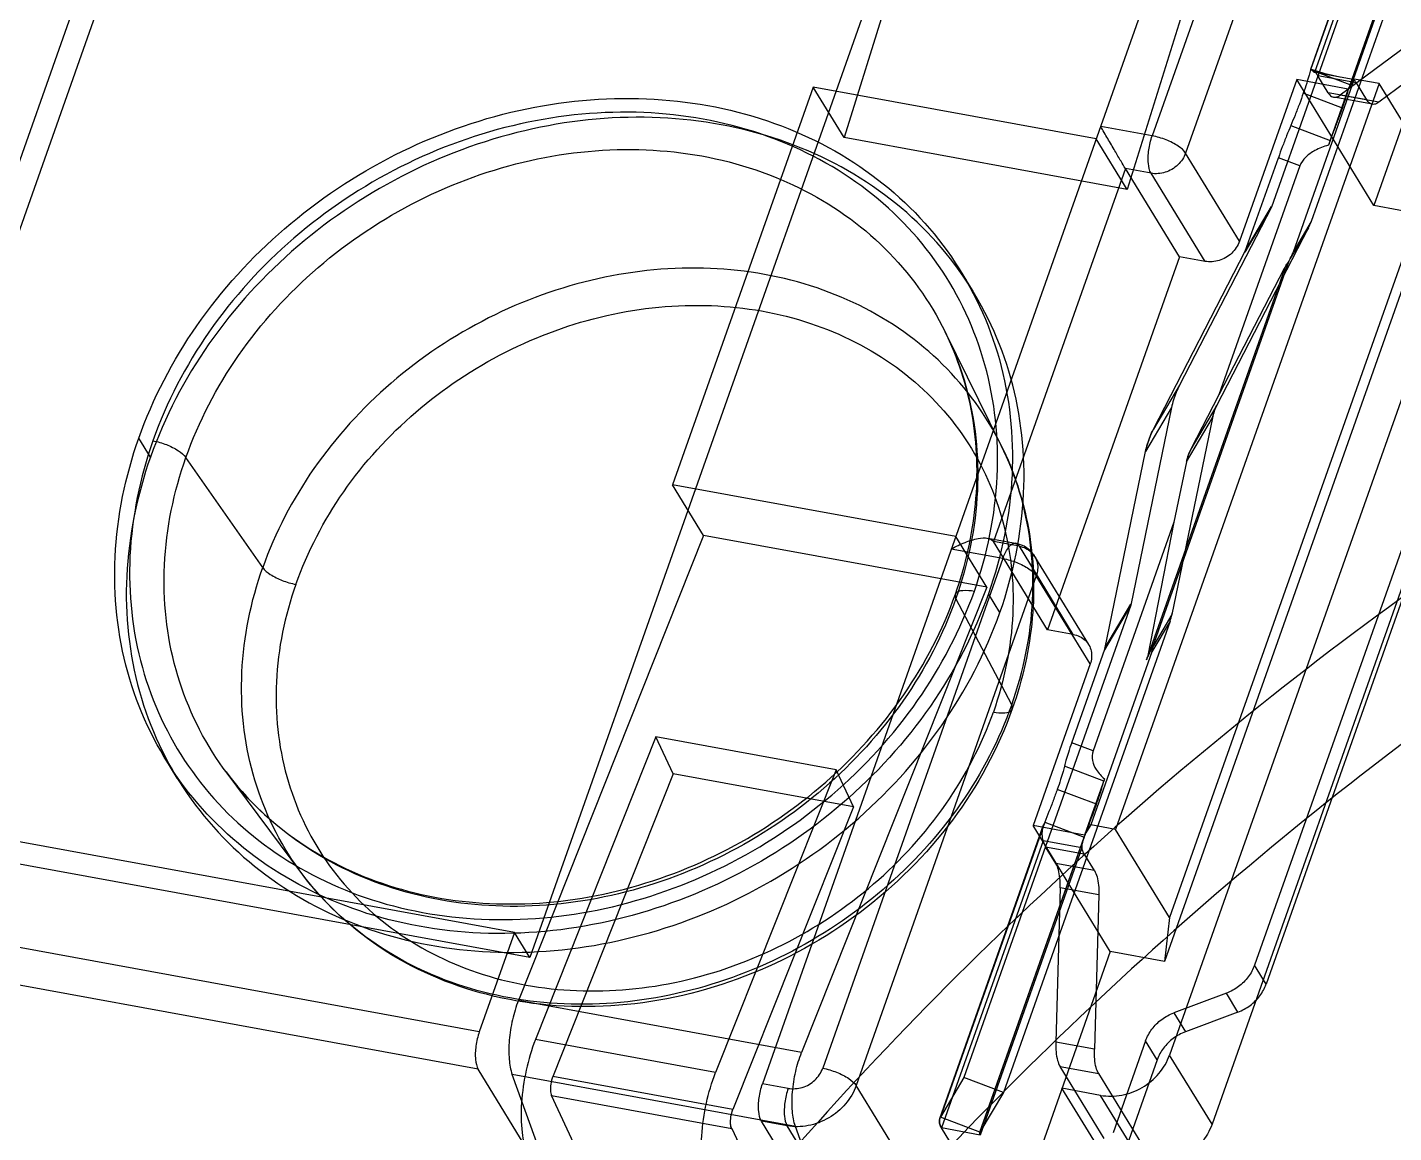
# Model space of a CAD drawing. Header units: millimetres. Extents: x 0 to 594, y 0 to 420.
# Drawn here: x 394.38 to 399.212, y 61.213 to 65.123 of the extents above; entities that cross this region are included whole.
import ezdxf

# ---------------------------------------------------------------- set-up
doc = ezdxf.new("R2010")
doc.units = ezdxf.units.MM
doc.header["$LTSCALE"] = 32.67
doc.layers.get('0').update_dxf_attribs({"linetype": 'CONTINUOUS'})

msp = doc.modelspace()

# ---------------------------------------------------------------- linework, layer by layer
at = {"color": 7, "linetype": 'CONTINUOUS'}
for p, q in [((395.223, 66.8732), (393.6074, 62.2993)), ((398.8438, 66.6641), (396.9796, 61.3865)), ((398.9948, 66.5428), (398.3579, 64.7396)), ((397.8297, 66.5311), (397.2683, 64.7332)), ((399.1132, 66.4816), (398.4762, 64.6784)), ((397.7725, 66.4065), (396.1569, 61.8326)), ((398.8313, 66.3477), (398.2699, 64.5499)), ((399.3698, 66.158), (398.7795, 64.4868)), ((399.5096, 66.1046), (398.9203, 64.4362)), ((399.2867, 66.0177), (398.9179, 64.9736)), ((399.291, 65.9797), (398.9322, 64.964)), ((399.0577, 64.9202), (399.4265, 65.9642)), ((399.4276, 65.9547), (399.0688, 64.939)), ((399.5768, 65.7242), (399.1419, 64.4927)), ((394.6092, 65.379), (394.1121, 63.9717)), ((399.2635, 65.0621), (399.023, 64.8832)), ((399.4, 65.0371), (399.1596, 64.8582)), ((399.0577, 64.9202), (398.9179, 64.9736)), ((399.0688, 64.939), (398.9322, 64.964)), ((399.0805, 64.9265), (398.9439, 64.9515)), ((398.9804, 64.8918), (398.9439, 64.9515)), ((397.1587, 64.9123), (396.6616, 63.505)), ((398.1603, 64.729), (397.1587, 64.9123)), ((397.2683, 64.7332), (397.1587, 64.9123)), ((399.1605, 64.9245), (398.2284, 62.2857)), ((398.8691, 64.9383), (398.6672, 64.3665)), ((399.0725, 64.9406), (398.856, 64.3277)), ((399.0512, 64.9049), (398.8691, 64.9383)), ((399.1419, 64.4927), (398.8691, 64.9383)), ((399.0512, 64.9049), (398.9811, 64.7065)), ((399.0554, 64.9131), (399.0512, 64.9049)), ((399.0512, 64.9049), (399.0557, 64.913)), ((399.0557, 64.913), (399.0725, 64.9406)), ((399.0725, 64.9406), (399.0561, 64.9129)), ((399.0561, 64.9129), (399.0577, 64.9202)), ((399.1605, 64.9245), (399.0725, 64.9406)), ((399.117, 64.8668), (399.0805, 64.9265)), ((399.3515, 64.6126), (399.1605, 64.9245)), ((399.0305, 64.8376), (398.8924, 64.8904)), ((399.117, 64.8668), (398.9804, 64.8918)), ((399.1596, 64.8582), (399.023, 64.8832)), ((398.3579, 64.7396), (398.1758, 64.773)), ((398.8483, 64.7763), (398.9876, 64.723)), ((398.2699, 64.5499), (397.2683, 64.7332)), ((398.2699, 64.5499), (398.1603, 64.729)), ((399.5693, 64.7422), (398.4197, 61.4877)), ((398.6672, 64.3665), (398.4762, 64.6784)), ((398.6873, 64.3311), (398.8042, 64.6622)), ((398.88, 64.6332), (398.8042, 64.6622)), ((398.2631, 64.6238), (397.797, 63.3044)), ((398.3541, 64.6071), (398.2631, 64.6238)), ((398.454, 64.3119), (398.2631, 64.6238)), ((399.3515, 64.6126), (398.4194, 61.9738)), ((398.88, 64.6332), (398.594, 63.8235)), ((398.545, 64.2952), (398.3541, 64.6071)), ((398.7795, 64.4868), (398.4543, 63.857)), ((399.7193, 64.4972), (398.5697, 61.2427)), ((398.7781, 64.4841), (398.6859, 64.3285)), ((398.6883, 64.3339), (398.7805, 64.4896)), ((399.3335, 64.4576), (399.1419, 64.4927)), ((399.3335, 64.4576), (398.4014, 61.8188)), ((398.5864, 63.7861), (398.9108, 64.4143)), ((398.9108, 64.4143), (398.8464, 64.3056)), ((398.9203, 64.4362), (398.856, 64.3277)), ((398.3621, 63.7013), (398.6873, 64.3311)), ((398.454, 64.3119), (397.9879, 62.9925)), ((398.8322, 64.2849), (398.3381, 62.8861)), ((398.8418, 64.2967), (398.365, 62.9468)), ((398.545, 64.2952), (398.454, 64.3119)), ((398.8253, 64.2699), (398.594, 63.8235)), ((398.8364, 64.2886), (398.8253, 64.2699)), ((398.8418, 64.2967), (398.8364, 64.2886)), ((398.8464, 64.3056), (398.8418, 64.2967)), ((399.478, 63.9511), (398.72, 61.8054)), ((399.5189, 63.8843), (398.7609, 61.7385)), ((398.4543, 63.857), (398.3621, 63.7013)), ((398.594, 63.8235), (398.4948, 63.6315)), ((398.587, 63.7871), (398.4948, 63.6315)), ((398.4265, 63.7785), (398.2824, 63.0794)), ((398.4265, 63.7785), (398.3343, 63.6228)), ((398.5711, 63.7423), (398.4276, 63.0462)), ((398.4789, 63.5866), (398.5711, 63.7423)), ((394.8149, 63.6031), (394.7739, 63.67)), ((395.2123, 63.212), (394.9406, 63.6018)), ((398.1902, 62.9237), (398.3343, 63.6228)), ((398.4789, 63.5866), (398.435, 63.3734)), ((397.6632, 63.3216), (396.6616, 63.505)), ((396.7712, 63.3259), (396.6616, 63.505)), ((398.435, 63.3734), (398.149, 62.5637)), ((398.435, 63.3734), (398.342, 62.9017)), ((396.7712, 63.3259), (396.1164, 61.6806)), ((397.7728, 63.1425), (396.7712, 63.3259)), ((397.7728, 63.1425), (397.6632, 63.3216)), ((397.8881, 63.2877), (397.797, 63.3044)), ((397.9879, 62.9925), (397.797, 63.3044)), ((397.8297, 63.2443), (397.6476, 63.2776)), ((398.079, 62.9758), (397.8881, 63.2877)), ((397.8297, 63.2443), (397.1928, 61.4411)), ((397.9481, 63.1831), (397.3111, 61.3799)), ((398.139, 62.8712), (397.9481, 63.1831)), ((397.7728, 63.1425), (397.118, 61.4973)), ((397.8196, 63.0531), (397.7787, 63.1199)), ((397.8611, 62.7271), (397.664, 63.1033)), ((398.2824, 63.0794), (397.6921, 61.4082)), ((398.2814, 63.0766), (398.1892, 62.9209)), ((398.1908, 62.9267), (398.283, 63.0824)), ((398.4212, 63.0232), (397.8319, 61.3547)), ((398.4212, 63.0232), (398.3569, 62.9147)), ((398.4276, 63.0462), (398.3632, 62.9374)), ((398.079, 62.9758), (397.9879, 62.9925)), ((398.0732, 62.5927), (398.1902, 62.9237)), ((398.3531, 62.9205), (398.342, 62.9017)), ((398.365, 62.9468), (398.3531, 62.9205)), ((398.365, 62.9468), (398.3632, 62.9374)), ((398.139, 62.8712), (397.937, 62.2995)), ((398.3569, 62.9147), (398.1404, 62.3018)), ((396.6029, 62.6132), (396.1767, 61.5422)), ((397.2403, 62.4965), (396.6029, 62.6132)), ((396.6641, 62.483), (396.6029, 62.6132)), ((398.149, 62.5637), (398.0732, 62.5927)), ((396.6641, 62.483), (396.2366, 61.4089)), ((397.3015, 62.3663), (396.6641, 62.483)), ((397.2403, 62.4965), (396.8141, 61.4255)), ((397.3015, 62.3663), (397.2403, 62.4965)), ((398.1872, 62.4568), (398.0478, 62.5101)), ((398.1892, 62.4645), (398.1191, 62.2661)), ((398.1892, 62.4645), (398.1872, 62.4568)), ((396.1023, 61.9217), (393.5528, 62.3884)), ((398.1606, 62.3747), (398.0224, 62.4275)), ((397.3015, 62.3663), (396.8752, 61.2954)), ((396.1569, 61.8326), (393.6074, 62.2993)), ((397.9777, 62.3119), (397.6089, 61.2678)), ((398.1191, 62.2661), (397.937, 62.2995)), ((398.2098, 61.8539), (397.937, 62.2995)), ((397.9777, 62.3119), (398.1175, 62.2584)), ((398.1404, 62.3018), (398.1236, 62.2742)), ((398.124, 62.274), (398.1404, 62.3018)), ((398.2284, 62.2857), (398.1404, 62.3018)), ((397.972, 62.2456), (397.6132, 61.2299)), ((397.7487, 61.2144), (398.1175, 62.2584)), ((398.1086, 62.2206), (397.972, 62.2456)), ((398.1175, 62.2584), (398.1218, 62.2687)), ((398.1191, 62.2661), (398.1233, 62.2743)), ((398.1236, 62.2742), (398.1191, 62.2661)), ((398.4194, 61.9738), (398.2284, 62.2857)), ((398.1086, 62.2206), (397.7498, 61.2049)), ((397.9808, 62.2247), (398.1173, 62.1997)), ((398.0173, 62.1651), (397.9808, 62.2247)), ((398.1538, 62.1401), (398.1173, 62.1997)), ((398.1538, 62.1401), (398.0173, 62.1651)), ((398.0325, 62.0792), (398.0169, 61.533)), ((398.1691, 62.0542), (398.0325, 62.0792)), ((398.1691, 62.0542), (398.1535, 61.508)), ((395.978, 61.5698), (393.4285, 62.0365)), ((398.4194, 61.9738), (398.4014, 61.8188)), ((395.9742, 61.4373), (393.4247, 61.904)), ((396.1023, 61.9217), (395.978, 61.5698)), ((396.1569, 61.8326), (396.1023, 61.9217)), ((398.2098, 61.8539), (397.7748, 60.6225)), ((398.4014, 61.8188), (398.2098, 61.8539)), ((398.7609, 61.7385), (398.72, 61.8054)), ((397.118, 61.4973), (396.1164, 61.6806)), ((398.6204, 61.7067), (398.4344, 61.6369)), ((398.6613, 61.6399), (398.6204, 61.7067)), ((398.4344, 61.6369), (398.4754, 61.5701)), ((398.6613, 61.6399), (398.4754, 61.5701)), ((396.8141, 61.4255), (396.1767, 61.5422)), ((398.1535, 61.508), (398.0169, 61.533)), ((398.3348, 61.5382), (398.22, 61.213)), ((398.3758, 61.4714), (398.3348, 61.5382)), ((398.3758, 61.4714), (397.9502, 60.2666)), ((398.5697, 61.2427), (398.4197, 61.4877)), ((396.1761, 61.1076), (395.9742, 61.4373)), ((397.0963, 61.2354), (396.0947, 61.4187)), ((396.1916, 61.1516), (396.0947, 61.4187)), ((398.0322, 61.4471), (398.1688, 61.4221)), ((398.1882, 61.1922), (398.0322, 61.4471)), ((398.3248, 61.1672), (398.1688, 61.4221)), ((396.8752, 61.2954), (396.2379, 61.4121)), ((397.0707, 61.3698), (396.9796, 61.3865)), ((397.7748, 60.6225), (397.3111, 61.3799)), ((397.6921, 61.4082), (397.6089, 61.2678)), ((397.8319, 61.3547), (397.6921, 61.4082)), ((398.1755, 61.3451), (398.0389, 61.3701)), ((398.1889, 61.1251), (398.0389, 61.3701)), ((396.2334, 61.3442), (396.8708, 61.2275)), ((396.3734, 61.0464), (396.2334, 61.3442)), ((397.8319, 61.3547), (397.7487, 61.2144)), ((398.3255, 61.1001), (398.1755, 61.3451)), ((396.8708, 61.2275), (397.0108, 60.9297)), ((397.0669, 61.2373), (396.9758, 61.254)), ((397.1777, 60.9243), (396.9758, 61.254)), ((397.5306, 60.4799), (397.0669, 61.2373)), ((397.1932, 60.9683), (397.0963, 61.2354)), ((397.7487, 61.2144), (397.6088, 61.2679)), ((397.7498, 61.2049), (397.6132, 61.2299)), ((398.0188, 60.5673), (397.6132, 61.2299))]:
    msp.add_line(p, q, dxfattribs=at)
at = {"color": 6, "linetype": 'CONTINUOUS'}
for p, q in [((399.2845, 66.013), (398.9176, 64.9743)), ((399.4259, 65.9631), (399.0591, 64.9244)), ((399.1366, 64.8512), (399, 64.8762)), ((397.7245, 64.1896), (397.6836, 64.2564)), ((397.8239, 63.6445), (397.6257, 64.0464)), ((397.7765, 63.3162), (397.875, 63.2981)), ((397.9423, 63.252), (398.1332, 62.9401)), ((394.91, 62.4667), (394.8691, 62.5335)), ((395.3503, 62.1302), (395.0825, 62.4896)), ((397.6067, 61.2632), (397.9736, 62.3019)), ((397.7482, 61.2132), (398.115, 62.2518))]:
    msp.add_line(p, q, dxfattribs=at)
msp.add_lwpolyline([(399.0215, 64.9477), (398.97, 64.9593), (398.9181, 64.9749)], dxfattribs=at)
at = {"color": 7, "linetype": 'CONTINUOUS'}
msp.add_lwpolyline([(398.8364, 64.2886), (398.8342, 64.2855), (398.8327, 64.284), (398.8322, 64.2849)], dxfattribs=at)
for centre, radius, start, end in [((400.673, 64.0497), 1.8149, 158.4051, 158.7819), ((400.6426, 64.0638), 1.7814, 158.2797, 158.6565), ((398.7564, 64.494), 0.1738, 332.6936, 340.5494), ((398.6913, 64.3861), 0.1748, 332.5665, 340.4818), ((398.6925, 64.3856), 0.1735, 332.5361, 340.5118), ((398.7243, 63.7175), 0.304, 152.6912, 160.5523), ((398.7273, 63.7165), 0.307, 160.5515, 168.3609), ((398.7413, 63.7075), 0.1737, 152.6915, 160.552), ((398.743, 63.7069), 0.1755, 160.5517, 168.3598), ((398.6324, 63.5618), 0.3042, 152.6942, 160.5493), ((398.6355, 63.5607), 0.3075, 160.5575, 168.3549), ((398.651, 63.5511), 0.1757, 160.5575, 168.3549), ((398.6492, 63.5517), 0.1738, 152.6942, 160.5493), ((398.2557, 63.0816), 0.1755, 340.5517, 348.3598), ((398.2029, 62.9692), 0.1634, 340.5153, 348.7944), ((398.2041, 62.9689), 0.1622, 340.4852, 348.8249), ((394.9899, 63.4965), 3.3633, 338.6922, 340.5159)]:
    msp.add_arc(centre, radius, start, end, dxfattribs=at)
at = {"color": 6, "linetype": 'CONTINUOUS'}
msp.add_arc((397.857, 63.1997), 0.1, 31.4731, 79.6265, dxfattribs=at)
at = {"color": 7, "linetype": 'CONTINUOUS'}
for points, knots in [([(414.8989, 61.3395), (414.6523, 61.7423), (414.0867, 62.5102), (413.0504, 63.5064), (411.8466, 64.329), (410.0376, 65.1794), (407.482, 65.7158), (404.2821, 65.4834), (401.1657, 64.4183), (398.383, 62.6087), (396.158, 60.2029), (395.1461, 58.2805), (394.7956, 57.2882)], [0, 0, 0, 0, 0.05663, 0.113702, 0.171608, 0.230659, 0.352535, 0.479836, 0.610987, 0.743311, 0.87381, 1, 1, 1, 1]), ([(414.8906, 61.333), (414.6286, 61.7163), (414.036, 62.4436), (412.973, 63.3777), (411.7549, 64.14), (409.942, 64.914), (407.4106, 65.3686), (404.2672, 65.0715), (401.222, 63.9759), (398.511, 62.169), (396.3451, 59.7933), (395.3578, 57.9054), (395.0139, 56.9317)], [0, 0, 0, 0, 0.056606, 0.113757, 0.171813, 0.231048, 0.353281, 0.480754, 0.611835, 0.743905, 0.874082, 1, 1, 1, 1]), ([(398.9179, 64.9736), (398.9166, 64.967), (398.9123, 64.9509), (398.9037, 64.9232), (398.8965, 64.902), (398.8924, 64.8904)], [0, 0, 0, 0, 0.231654, 0.574023, 1, 1, 1, 1]), ([(398.9322, 64.964), (398.9295, 64.966), (398.9249, 64.9698), (398.9212, 64.9724), (398.9177, 64.9758), (398.9178, 64.974), (398.9179, 64.9736)], [0, 0, 0, 0, 0.52615, 0.823116, 0.931802, 1, 1, 1, 1]), ([(399.0305, 64.8376), (399.0341, 64.8477), (399.0406, 64.8663), (399.0489, 64.8915), (399.0535, 64.9066), (399.0554, 64.9131)], [0, 0, 0, 0, 0.403618, 0.743583, 1, 1, 1, 1]), ([(399.0305, 64.8376), (399.0341, 64.8477), (399.0406, 64.8663), (399.0488, 64.8915), (399.0537, 64.9065), (399.0557, 64.913)], [0, 0, 0, 0, 0.403714, 0.743789, 1, 1, 1, 1]), ([(399.0688, 64.939), (399.065, 64.9368), (399.0608, 64.9299), (399.0586, 64.923), (399.0577, 64.9202)], [0, 0, 0, 0, 0.594626, 1, 1, 1, 1]), ([(394.7739, 63.67), (394.8236, 63.8107), (394.9662, 64.0834), (395.2789, 64.4269), (395.6703, 64.6884), (396.11, 64.8473), (396.5644, 64.8911), (396.9982, 64.8147), (397.3765, 64.6216), (397.6662, 64.3254), (397.8402, 63.951), (397.8837, 63.533), (397.8263, 63.2545), (397.7787, 63.1199)], [0, 0, 0, 0, 0.093385, 0.189932, 0.287885, 0.385116, 0.479688, 0.570387, 0.657157, 0.741262, 0.824955, 0.91065, 1, 1, 1, 1]), ([(398.8924, 64.8904), (398.8878, 64.8776), (398.8784, 64.8517), (398.8637, 64.8136), (398.8534, 64.7885), (398.8483, 64.7763)], [0, 0, 0, 0, 0.333701, 0.675952, 1, 1, 1, 1]), ([(398.9804, 64.8918), (398.9835, 64.8868), (398.9907, 64.8779), (399.0083, 64.8742), (399.0184, 64.8798), (399.023, 64.8832)], [0, 0, 0, 0, 0.354137, 0.651131, 1, 1, 1, 1]), ([(399.1596, 64.8582), (399.1549, 64.8548), (399.1449, 64.8492), (399.1273, 64.8529), (399.1201, 64.8618), (399.117, 64.8668)], [0, 0, 0, 0, 0.348869, 0.645863, 1, 1, 1, 1]), ([(397.8196, 63.0531), (397.8664, 63.1885), (397.9252, 63.467), (397.8807, 63.8844), (397.7079, 64.2567), (397.4207, 64.5522), (397.0446, 64.7459), (396.6121, 64.8239), (396.1588, 64.7822), (395.7187, 64.6253), (395.3251, 64.3647), (395.0087, 64.0201), (394.8657, 63.7447), (394.8149, 63.6031)], [0, 0, 0, 0, 0.089657, 0.17528, 0.258332, 0.341834, 0.428501, 0.518877, 0.613255, 0.710238, 0.808404, 0.905873, 1, 1, 1, 1]), ([(397.729, 63.129), (397.7749, 63.2592), (397.8305, 63.5285), (397.7884, 63.9326), (397.6202, 64.2946), (397.3401, 64.581), (396.9743, 64.7677), (396.5548, 64.8416), (396.1155, 64.7992), (395.6904, 64.6455), (395.3119, 64.3927), (395.0096, 64.0606), (394.8718, 63.7969), (394.8237, 63.6609)], [0, 0, 0, 0, 0.08935, 0.175045, 0.258738, 0.342843, 0.429613, 0.520312, 0.614884, 0.712115, 0.810068, 0.906615, 1, 1, 1, 1]), ([(398.9876, 64.723), (398.9925, 64.7353), (399.0023, 64.7606), (399.0166, 64.7988), (399.026, 64.8247), (399.0305, 64.8376)], [0, 0, 0, 0, 0.324029, 0.666257, 1, 1, 1, 1]), ([(398.2631, 64.6238), (398.2583, 64.6325), (398.2457, 64.6531), (398.2247, 64.6883), (398.2011, 64.7298), (398.1837, 64.7584), (398.1758, 64.773)], [0, 0, 0, 0, 0.172133, 0.4192, 0.712021, 1, 1, 1, 1]), ([(398.8483, 64.7763), (398.8432, 64.7641), (398.8329, 64.7389), (398.8182, 64.7009), (398.8088, 64.675), (398.8042, 64.6622)], [0, 0, 0, 0, 0.324048, 0.666299, 1, 1, 1, 1]), ([(398.3541, 64.6071), (398.348, 64.6172), (398.3426, 64.6458), (398.3446, 64.6907), (398.3522, 64.7235), (398.3579, 64.7396)], [0, 0, 0, 0, 0.26146, 0.620307, 1, 1, 1, 1]), ([(398.4762, 64.6784), (398.47, 64.6885), (398.4473, 64.7068), (398.407, 64.7269), (398.3747, 64.7366), (398.3579, 64.7396)], [0, 0, 0, 0, 0.262639, 0.622272, 1, 1, 1, 1]), ([(398.9811, 64.7065), (398.9648, 64.7016), (398.9362, 64.6907), (398.8999, 64.6666), (398.885, 64.6446), (398.88, 64.6332)], [0, 0, 0, 0, 0.398462, 0.708849, 1, 1, 1, 1]), ([(394.9406, 63.6018), (394.9857, 63.7293), (395.1149, 63.9765), (395.3983, 64.2878), (395.753, 64.5248), (396.1516, 64.6689), (396.5634, 64.7085), (396.9566, 64.6393), (397.2994, 64.4643), (397.562, 64.1958), (397.7197, 63.8565), (397.7592, 63.4777), (397.7071, 63.2253), (397.664, 63.1033)], [0, 0, 0, 0, 0.093385, 0.189932, 0.287885, 0.385116, 0.479688, 0.570387, 0.657157, 0.741262, 0.824955, 0.91065, 1, 1, 1, 1]), ([(398.4762, 64.6784), (398.4707, 64.6627), (398.4506, 64.6334), (398.4058, 64.6071), (398.3705, 64.6041), (398.3541, 64.6071)], [0, 0, 0, 0, 0.330412, 0.671636, 1, 1, 1, 1]), ([(398.9085, 64.4098), (398.9102, 64.4131), (398.9133, 64.419), (398.9172, 64.4278), (398.9193, 64.4334), (398.9203, 64.4362)], [0, 0, 0, 0, 0.386607, 0.693154, 1, 1, 1, 1]), ([(398.6672, 64.3665), (398.661, 64.3509), (398.6418, 64.3215), (398.5966, 64.295), (398.5615, 64.2928), (398.545, 64.2952)], [0, 0, 0, 0, 0.331611, 0.670314, 1, 1, 1, 1]), ([(397.8611, 62.7271), (397.9031, 62.8458), (397.9537, 63.0913), (397.9153, 63.4598), (397.762, 63.7898), (397.5066, 64.0509), (397.1731, 64.2211), (396.7907, 64.2885), (396.3901, 64.2499), (396.0025, 64.1097), (395.6575, 63.8792), (395.3818, 63.5765), (395.2561, 63.336), (395.2123, 63.212)], [0, 0, 0, 0, 0.08935, 0.175045, 0.258738, 0.342843, 0.429613, 0.520312, 0.614884, 0.712115, 0.810068, 0.906615, 1, 1, 1, 1]), ([(395.3293, 63.1529), (395.371, 63.2686), (395.4872, 63.4932), (395.7441, 63.7743), (396.0636, 63.988), (396.4226, 64.1186), (396.7943, 64.1556), (397.1502, 64.0943), (397.4611, 63.9377), (397.7003, 63.696), (397.8454, 63.3886), (397.8831, 63.0432), (397.8349, 62.8129), (397.7962, 62.7013)], [0, 0, 0, 0, 0.093721, 0.190206, 0.287408, 0.383974, 0.478523, 0.569015, 0.655716, 0.739665, 0.82352, 0.90997, 1, 1, 1, 1]), ([(398.4543, 63.857), (398.45, 63.8488), (398.4423, 63.8319), (398.433, 63.8056), (398.4284, 63.7876), (398.4265, 63.7785)], [0, 0, 0, 0, 0.332616, 0.665834, 1, 1, 1, 1]), ([(398.5704, 63.7388), (398.5715, 63.7444), (398.5741, 63.7554), (398.5794, 63.7712), (398.5839, 63.7812), (398.5864, 63.7861)], [0, 0, 0, 0, 0.343154, 0.670989, 1, 1, 1, 1]), ([(398.3343, 63.6228), (398.3362, 63.6319), (398.3408, 63.6499), (398.3501, 63.6762), (398.3578, 63.6931), (398.3621, 63.7013)], [0, 0, 0, 0, 0.334166, 0.667384, 1, 1, 1, 1]), ([(397.7787, 63.1199), (397.729, 62.9793), (397.5865, 62.7065), (397.2738, 62.363), (396.8824, 62.1016), (396.4426, 61.9426), (395.9883, 61.8988), (395.5545, 61.9752), (395.1762, 62.1683), (394.8865, 62.4645), (394.7125, 62.8389), (394.6689, 63.2569), (394.7264, 63.5354), (394.7739, 63.67)], [0, 0, 0, 0, 0.093385, 0.189932, 0.287885, 0.385116, 0.479688, 0.570387, 0.657157, 0.741262, 0.824955, 0.91065, 1, 1, 1, 1]), ([(394.8237, 63.6609), (394.7784, 63.53), (394.7217, 63.2607), (394.7646, 62.8571), (394.9317, 62.4971), (395.2094, 62.2115), (395.5731, 62.0241), (395.9912, 61.9487), (396.4295, 61.989), (396.855, 62.1407), (397.2356, 62.3927), (397.5415, 62.7259), (397.6798, 62.9922), (397.729, 63.129)], [0, 0, 0, 0, 0.089657, 0.17528, 0.258332, 0.341834, 0.428501, 0.518877, 0.613255, 0.710238, 0.808404, 0.905873, 1, 1, 1, 1]), ([(394.8237, 63.6609), (394.84, 63.6579), (394.8714, 63.6486), (394.9112, 63.6291), (394.9338, 63.6116), (394.9406, 63.6018)], [0, 0, 0, 0, 0.372991, 0.731207, 1, 1, 1, 1]), ([(394.8149, 63.6031), (394.768, 63.4678), (394.7093, 63.1893), (394.7538, 62.7718), (394.9265, 62.3995), (395.2138, 62.1041), (395.5899, 61.9103), (396.0224, 61.8323), (396.4757, 61.8741), (396.9158, 62.0309), (397.3094, 62.2915), (397.6257, 62.6361), (397.7688, 62.9116), (397.8196, 63.0531)], [0, 0, 0, 0, 0.089657, 0.17528, 0.258332, 0.341834, 0.428501, 0.518877, 0.613255, 0.710238, 0.808404, 0.905873, 1, 1, 1, 1]), ([(397.664, 63.1033), (397.6189, 62.9758), (397.4897, 62.7285), (397.2063, 62.4173), (396.8516, 62.1803), (396.453, 62.0362), (396.0412, 61.9965), (395.6481, 62.0658), (395.3052, 62.2407), (395.0426, 62.5092), (394.8849, 62.8485), (394.8454, 63.2274), (394.8975, 63.4798), (394.9406, 63.6018)], [0, 0, 0, 0, 0.093385, 0.189932, 0.287885, 0.385116, 0.479688, 0.570387, 0.657157, 0.741262, 0.824955, 0.91065, 1, 1, 1, 1]), ([(398.4948, 63.6315), (398.4924, 63.6268), (398.4879, 63.6171), (398.4826, 63.6021), (398.48, 63.5918), (398.4789, 63.5866)], [0, 0, 0, 0, 0.332616, 0.665834, 1, 1, 1, 1]), ([(397.6476, 63.2776), (397.663, 63.287), (397.6939, 63.3017), (397.7377, 63.3157), (397.7731, 63.3191), (397.7928, 63.3106), (397.797, 63.3044)], [0, 0, 0, 0, 0.337631, 0.638504, 0.858673, 1, 1, 1, 1]), ([(397.8297, 63.2443), (397.8345, 63.2577), (397.8432, 63.2774), (397.8672, 63.3043), (397.8845, 63.2936), (397.8881, 63.2877)], [0, 0, 0, 0, 0.47385, 0.770057, 1, 1, 1, 1]), ([(397.8881, 63.2877), (397.9032, 63.2849), (397.9323, 63.2716), (397.9563, 63.2296), (397.9532, 63.1976), (397.9481, 63.1831)], [0, 0, 0, 0, 0.337039, 0.660497, 1, 1, 1, 1]), ([(397.8611, 62.7271), (397.8173, 62.6031), (397.6917, 62.3626), (397.416, 62.0599), (397.071, 61.8294), (396.6833, 61.6892), (396.2828, 61.6507), (395.9004, 61.718), (395.5669, 61.8882), (395.3115, 62.1494), (395.1582, 62.4794), (395.1197, 62.8478), (395.1704, 63.0933), (395.2123, 63.212)], [0, 0, 0, 0, 0.093385, 0.189932, 0.287885, 0.385116, 0.479688, 0.570387, 0.657157, 0.741262, 0.824955, 0.91065, 1, 1, 1, 1]), ([(395.2123, 63.212), (395.2191, 63.2022), (395.2418, 63.1847), (395.2816, 63.1652), (395.313, 63.1559), (395.3293, 63.1529)], [0, 0, 0, 0, 0.268793, 0.627009, 1, 1, 1, 1]), ([(397.8297, 63.2443), (397.8465, 63.2412), (397.8788, 63.2316), (397.9191, 63.2115), (397.9419, 63.1932), (397.9481, 63.1831)], [0, 0, 0, 0, 0.377728, 0.737361, 1, 1, 1, 1]), ([(395.3293, 63.1529), (395.2902, 63.0424), (395.243, 62.8138), (395.2788, 62.4706), (395.4216, 62.1632), (395.6595, 61.92), (395.9701, 61.7615), (396.3262, 61.6988), (396.6992, 61.7347), (397.0603, 61.8653), (397.3816, 62.0799), (397.6383, 62.3619), (397.7554, 62.5858), (397.7962, 62.7013)], [0, 0, 0, 0, 0.08935, 0.175045, 0.258738, 0.342843, 0.429613, 0.520312, 0.614884, 0.712115, 0.810068, 0.906615, 1, 1, 1, 1]), ([(397.664, 63.1033), (397.6611, 63.1088), (397.6614, 63.1279), (397.6951, 63.1335), (397.7155, 63.1315), (397.729, 63.129)], [0, 0, 0, 0, 0.221635, 0.520104, 1, 1, 1, 1]), ([(398.4212, 63.0232), (398.4222, 63.0259), (398.424, 63.0316), (398.4265, 63.0409), (398.4279, 63.0475), (398.4286, 63.0512)], [0, 0, 0, 0, 0.305992, 0.61248, 1, 1, 1, 1]), ([(398.079, 62.9758), (398.094, 62.9725), (398.1232, 62.96), (398.1474, 62.9176), (398.1436, 62.886), (398.139, 62.8712)], [0, 0, 0, 0, 0.33817, 0.659239, 1, 1, 1, 1]), ([(398.3381, 62.8861), (398.3398, 62.8901), (398.343, 62.8977), (398.348, 62.9091), (398.3514, 62.9166), (398.3531, 62.9205)], [0, 0, 0, 0, 0.344036, 0.657908, 1, 1, 1, 1]), ([(397.7962, 62.7013), (397.8096, 62.6989), (397.8301, 62.6969), (397.8637, 62.7025), (397.8641, 62.7215), (397.8611, 62.7271)], [0, 0, 0, 0, 0.479896, 0.778365, 1, 1, 1, 1]), ([(398.0732, 62.5927), (398.0692, 62.5812), (398.062, 62.5603), (398.0534, 62.5328), (398.0491, 62.5167), (398.0478, 62.5101)], [0, 0, 0, 0, 0.423521, 0.765633, 1, 1, 1, 1]), ([(398.149, 62.5637), (398.146, 62.5526), (398.1439, 62.5287), (398.1602, 62.4936), (398.1782, 62.4743), (398.1892, 62.4645)], [0, 0, 0, 0, 0.306197, 0.608839, 1, 1, 1, 1]), ([(398.0478, 62.5101), (398.0465, 62.5035), (398.0422, 62.4874), (398.0336, 62.4599), (398.0265, 62.439), (398.0224, 62.4275)], [0, 0, 0, 0, 0.234367, 0.576479, 1, 1, 1, 1]), ([(398.1606, 62.3747), (398.1646, 62.3862), (398.1719, 62.407), (398.1808, 62.4344), (398.1855, 62.4503), (398.1872, 62.4568)], [0, 0, 0, 0, 0.423964, 0.766139, 1, 1, 1, 1]), ([(398.0224, 62.4275), (398.0178, 62.4145), (398.0082, 62.3882), (397.9933, 62.3497), (397.9829, 62.3242), (397.9777, 62.3119)], [0, 0, 0, 0, 0.334229, 0.676747, 1, 1, 1, 1]), ([(398.1236, 62.2742), (398.1277, 62.2852), (398.136, 62.3077), (398.1486, 62.3411), (398.1567, 62.3636), (398.1606, 62.3747)], [0, 0, 0, 0, 0.330361, 0.670352, 1, 1, 1, 1]), ([(397.9777, 62.3119), (397.9744, 62.3046), (397.9692, 62.2902), (397.967, 62.2674), (397.9697, 62.2527), (397.972, 62.2456)], [0, 0, 0, 0, 0.350845, 0.67323, 1, 1, 1, 1]), ([(397.972, 62.2456), (397.9728, 62.243), (397.9751, 62.2358), (397.9782, 62.2288), (397.9808, 62.2247)], [0, 0, 0, 0, 0.362599, 1, 1, 1, 1]), ([(398.1175, 62.2584), (398.1158, 62.2541), (398.1127, 62.2456), (398.1094, 62.233), (398.1086, 62.2246), (398.1086, 62.2206)], [0, 0, 0, 0, 0.360846, 0.69264, 1, 1, 1, 1]), ([(398.1173, 62.1997), (398.1148, 62.2038), (398.1117, 62.2108), (398.1093, 62.218), (398.1086, 62.2206)], [0, 0, 0, 0, 0.637398, 1, 1, 1, 1]), ([(398.0325, 62.0792), (398.0329, 62.0908), (398.0324, 62.1124), (398.0277, 62.1414), (398.0214, 62.1584), (398.0173, 62.1651)], [0, 0, 0, 0, 0.39501, 0.732557, 1, 1, 1, 1]), ([(398.1538, 62.1401), (398.1579, 62.1334), (398.1643, 62.1164), (398.169, 62.0874), (398.1695, 62.0658), (398.1691, 62.0542)], [0, 0, 0, 0, 0.267443, 0.60499, 1, 1, 1, 1]), ([(398.72, 61.8054), (398.7148, 61.7907), (398.6993, 61.7624), (398.6646, 61.7283), (398.6357, 61.7125), (398.6204, 61.7067)], [0, 0, 0, 0, 0.324503, 0.66068, 1, 1, 1, 1]), ([(398.6613, 61.6399), (398.6766, 61.6456), (398.7055, 61.6614), (398.7402, 61.6955), (398.7557, 61.7238), (398.7609, 61.7385)], [0, 0, 0, 0, 0.33932, 0.675497, 1, 1, 1, 1]), ([(396.1164, 61.6806), (396.1077, 61.6586), (396.0938, 61.6123), (396.0827, 61.5422), (396.0817, 61.4767), (396.0885, 61.4359), (396.0947, 61.4187)], [0, 0, 0, 0, 0.265626, 0.541327, 0.795196, 1, 1, 1, 1]), ([(398.3348, 61.5382), (398.34, 61.5529), (398.3556, 61.5813), (398.3903, 61.6153), (398.4192, 61.6312), (398.4344, 61.6369)], [0, 0, 0, 0, 0.324503, 0.66068, 1, 1, 1, 1]), ([(395.978, 61.5698), (395.9726, 61.5536), (395.9648, 61.521), (395.9625, 61.4758), (395.9686, 61.4477), (395.9742, 61.4373)], [0, 0, 0, 0, 0.381064, 0.737266, 1, 1, 1, 1]), ([(398.4754, 61.5701), (398.4601, 61.5643), (398.4312, 61.5485), (398.3965, 61.5144), (398.3809, 61.4861), (398.3758, 61.4714)], [0, 0, 0, 0, 0.33932, 0.675497, 1, 1, 1, 1]), ([(396.1767, 61.5422), (396.1628, 61.5073), (396.1411, 61.4336), (396.125, 61.3228), (396.1256, 61.2215), (396.1386, 61.1594), (396.1501, 61.1348)], [0, 0, 0, 0, 0.271281, 0.551387, 0.804112, 1, 1, 1, 1]), ([(398.0169, 61.533), (398.0166, 61.5214), (398.0171, 61.4998), (398.0218, 61.4707), (398.0281, 61.4538), (398.0322, 61.4471)], [0, 0, 0, 0, 0.39501, 0.732557, 1, 1, 1, 1]), ([(397.0963, 61.2354), (397.09, 61.2525), (397.0833, 61.2933), (397.0843, 61.3588), (397.0954, 61.4289), (397.1093, 61.4753), (397.118, 61.4973)], [0, 0, 0, 0, 0.204804, 0.458673, 0.734374, 1, 1, 1, 1]), ([(398.1688, 61.4221), (398.1647, 61.4288), (398.1584, 61.4457), (398.1537, 61.4748), (398.1532, 61.4964), (398.1535, 61.508)], [0, 0, 0, 0, 0.267443, 0.60499, 1, 1, 1, 1]), ([(398.1755, 61.3451), (398.2002, 61.3411), (398.2521, 61.3414), (398.3246, 61.3696), (398.3848, 61.419), (398.4109, 61.4641), (398.4197, 61.4877)], [0, 0, 0, 0, 0.24636, 0.498843, 0.751975, 1, 1, 1, 1]), ([(396.7875, 61.0182), (396.7759, 61.0427), (396.763, 61.1049), (396.7623, 61.2061), (396.7785, 61.3169), (396.8002, 61.3906), (396.8141, 61.4255)], [0, 0, 0, 0, 0.195888, 0.448613, 0.728719, 1, 1, 1, 1]), ([(397.0707, 61.3698), (397.0872, 61.3674), (397.1222, 61.3696), (397.1674, 61.3961), (397.1867, 61.4255), (397.1928, 61.4411)], [0, 0, 0, 0, 0.329559, 0.668261, 1, 1, 1, 1]), ([(397.1928, 61.4411), (397.2096, 61.438), (397.2419, 61.4284), (397.2822, 61.4083), (397.3049, 61.39), (397.3111, 61.3799)], [0, 0, 0, 0, 0.377728, 0.737361, 1, 1, 1, 1]), ([(396.2379, 61.4121), (396.2344, 61.4033), (396.2302, 61.3865), (396.2288, 61.3635), (396.2309, 61.3495), (396.2334, 61.3442)], [0, 0, 0, 0, 0.407332, 0.743259, 1, 1, 1, 1]), ([(396.9758, 61.254), (396.9701, 61.2644), (396.9641, 61.2925), (396.9663, 61.3376), (396.9742, 61.3702), (396.9796, 61.3865)], [0, 0, 0, 0, 0.262612, 0.618789, 1, 1, 1, 1]), ([(397.0707, 61.3698), (397.065, 61.3537), (397.0574, 61.3209), (397.0554, 61.276), (397.0607, 61.2474), (397.0669, 61.2373)], [0, 0, 0, 0, 0.379693, 0.73854, 1, 1, 1, 1]), ([(397.3111, 61.3799), (397.3028, 61.3563), (397.2762, 61.3114), (397.2161, 61.2616), (397.1433, 61.2338), (397.0913, 61.2328), (397.0669, 61.2373)], [0, 0, 0, 0, 0.245985, 0.501157, 0.755669, 1, 1, 1, 1]), ([(396.8721, 61.2247), (396.8692, 61.2303), (396.866, 61.245), (396.8673, 61.2692), (396.8721, 61.2864), (396.8752, 61.2954)], [0, 0, 0, 0, 0.261936, 0.605369, 1, 1, 1, 1]), ([(396.8708, 61.2275), (396.8685, 61.2325), (396.8661, 61.2468), (396.8675, 61.2699), (396.8719, 61.2871), (396.8752, 61.2954)], [0, 0, 0, 0, 0.239051, 0.613515, 1, 1, 1, 1]), ([(397.6088, 61.2679), (397.6069, 61.2644), (397.6043, 61.2562), (397.6064, 61.2427), (397.6106, 61.2342), (397.6132, 61.2299)], [0, 0, 0, 0, 0.299883, 0.618253, 1, 1, 1, 1]), ([(397.6132, 61.2299), (397.6106, 61.2342), (397.6064, 61.2427), (397.6043, 61.2562), (397.6069, 61.2644), (397.6089, 61.2678)], [0, 0, 0, 0, 0.38181, 0.700209, 1, 1, 1, 1]), ([(398.5697, 61.2427), (398.5609, 61.2191), (398.5349, 61.1739), (398.4746, 61.1245), (398.4021, 61.0963), (398.3502, 61.096), (398.3255, 61.1001)], [0, 0, 0, 0, 0.248025, 0.501157, 0.75364, 1, 1, 1, 1])]:
    msp.add_open_spline(points, degree=3, knots=knots, dxfattribs=at)
for points in [[(398.9322, 64.964), (398.9291, 64.9664), (398.9219, 64.9748), (398.9231, 64.9712)], [(398.9439, 64.9515), (398.9418, 64.9549), (398.9398, 64.9587), (398.9364, 64.9608)], [(398.9439, 64.9515), (398.9418, 64.9549), (398.9398, 64.9587), (398.9364, 64.9608)], [(399.0557, 64.913), (399.0568, 64.9152), (399.0572, 64.9177), (399.0577, 64.9202)], [(399.0688, 64.939), (399.0719, 64.9371), (399.075, 64.9347), (399.0769, 64.9316)], [(398.8253, 64.2699), (398.827, 64.2731), (398.8287, 64.2764), (398.8301, 64.2798)], [(398.8322, 64.2849), (398.8308, 64.2815), (398.8295, 64.2781), (398.8278, 64.2748)], [(398.3381, 62.8861), (398.3392, 62.8896), (398.3402, 62.893), (398.3409, 62.8965)], [(398.342, 62.9017), (398.3414, 62.8982), (398.3407, 62.8947), (398.3396, 62.8913)], [(398.1175, 62.2584), (398.119, 62.2619), (398.1208, 62.2652), (398.1218, 62.2687)], [(397.7498, 61.2049), (397.7481, 61.2076), (397.7471, 61.2116), (397.7487, 61.2144)]]:
    msp.add_open_spline(points, degree=3, dxfattribs=at)
at = {"color": 6, "linetype": 'CONTINUOUS'}
for points, knots in [([(397.6619, 63.1178), (397.6983, 63.2208), (397.7466, 63.4324), (397.736, 63.753), (397.6711, 63.9542), (397.6257, 64.0464)], [0, 0, 0, 0, 0.34419, 0.676124, 1, 1, 1, 1]), ([(397.8239, 63.6445), (397.8694, 63.5522), (397.9351, 63.3507), (397.9476, 63.029), (397.8998, 62.8161), (397.8632, 62.7126)], [0, 0, 0, 0, 0.323133, 0.655235, 1, 1, 1, 1]), ([(395.0825, 62.4896), (395.1543, 62.3932), (395.3353, 62.2215), (395.6793, 62.0614), (396.0691, 62.0046), (396.4745, 62.0531), (396.8656, 62.2019), (397.2131, 62.4397), (397.4907, 62.7483), (397.6176, 62.9922), (397.6619, 63.1178)], [0, 0, 0, 0, 0.113433, 0.230475, 0.352841, 0.480509, 0.611819, 0.744058, 0.874251, 1, 1, 1, 1]), ([(397.8632, 62.7126), (397.8136, 62.5722), (397.6658, 62.3014), (397.3366, 61.9745), (396.9277, 61.7471), (396.4791, 61.642), (396.0341, 61.6707), (395.6374, 61.8324), (395.4305, 62.0226), (395.3503, 62.1302)], [0, 0, 0, 0, 0.144394, 0.293735, 0.444302, 0.592247, 0.734487, 0.869856, 1, 1, 1, 1])]:
    msp.add_open_spline(points, degree=3, knots=knots, dxfattribs=at)

doc.saveas('drawing.dxf')
